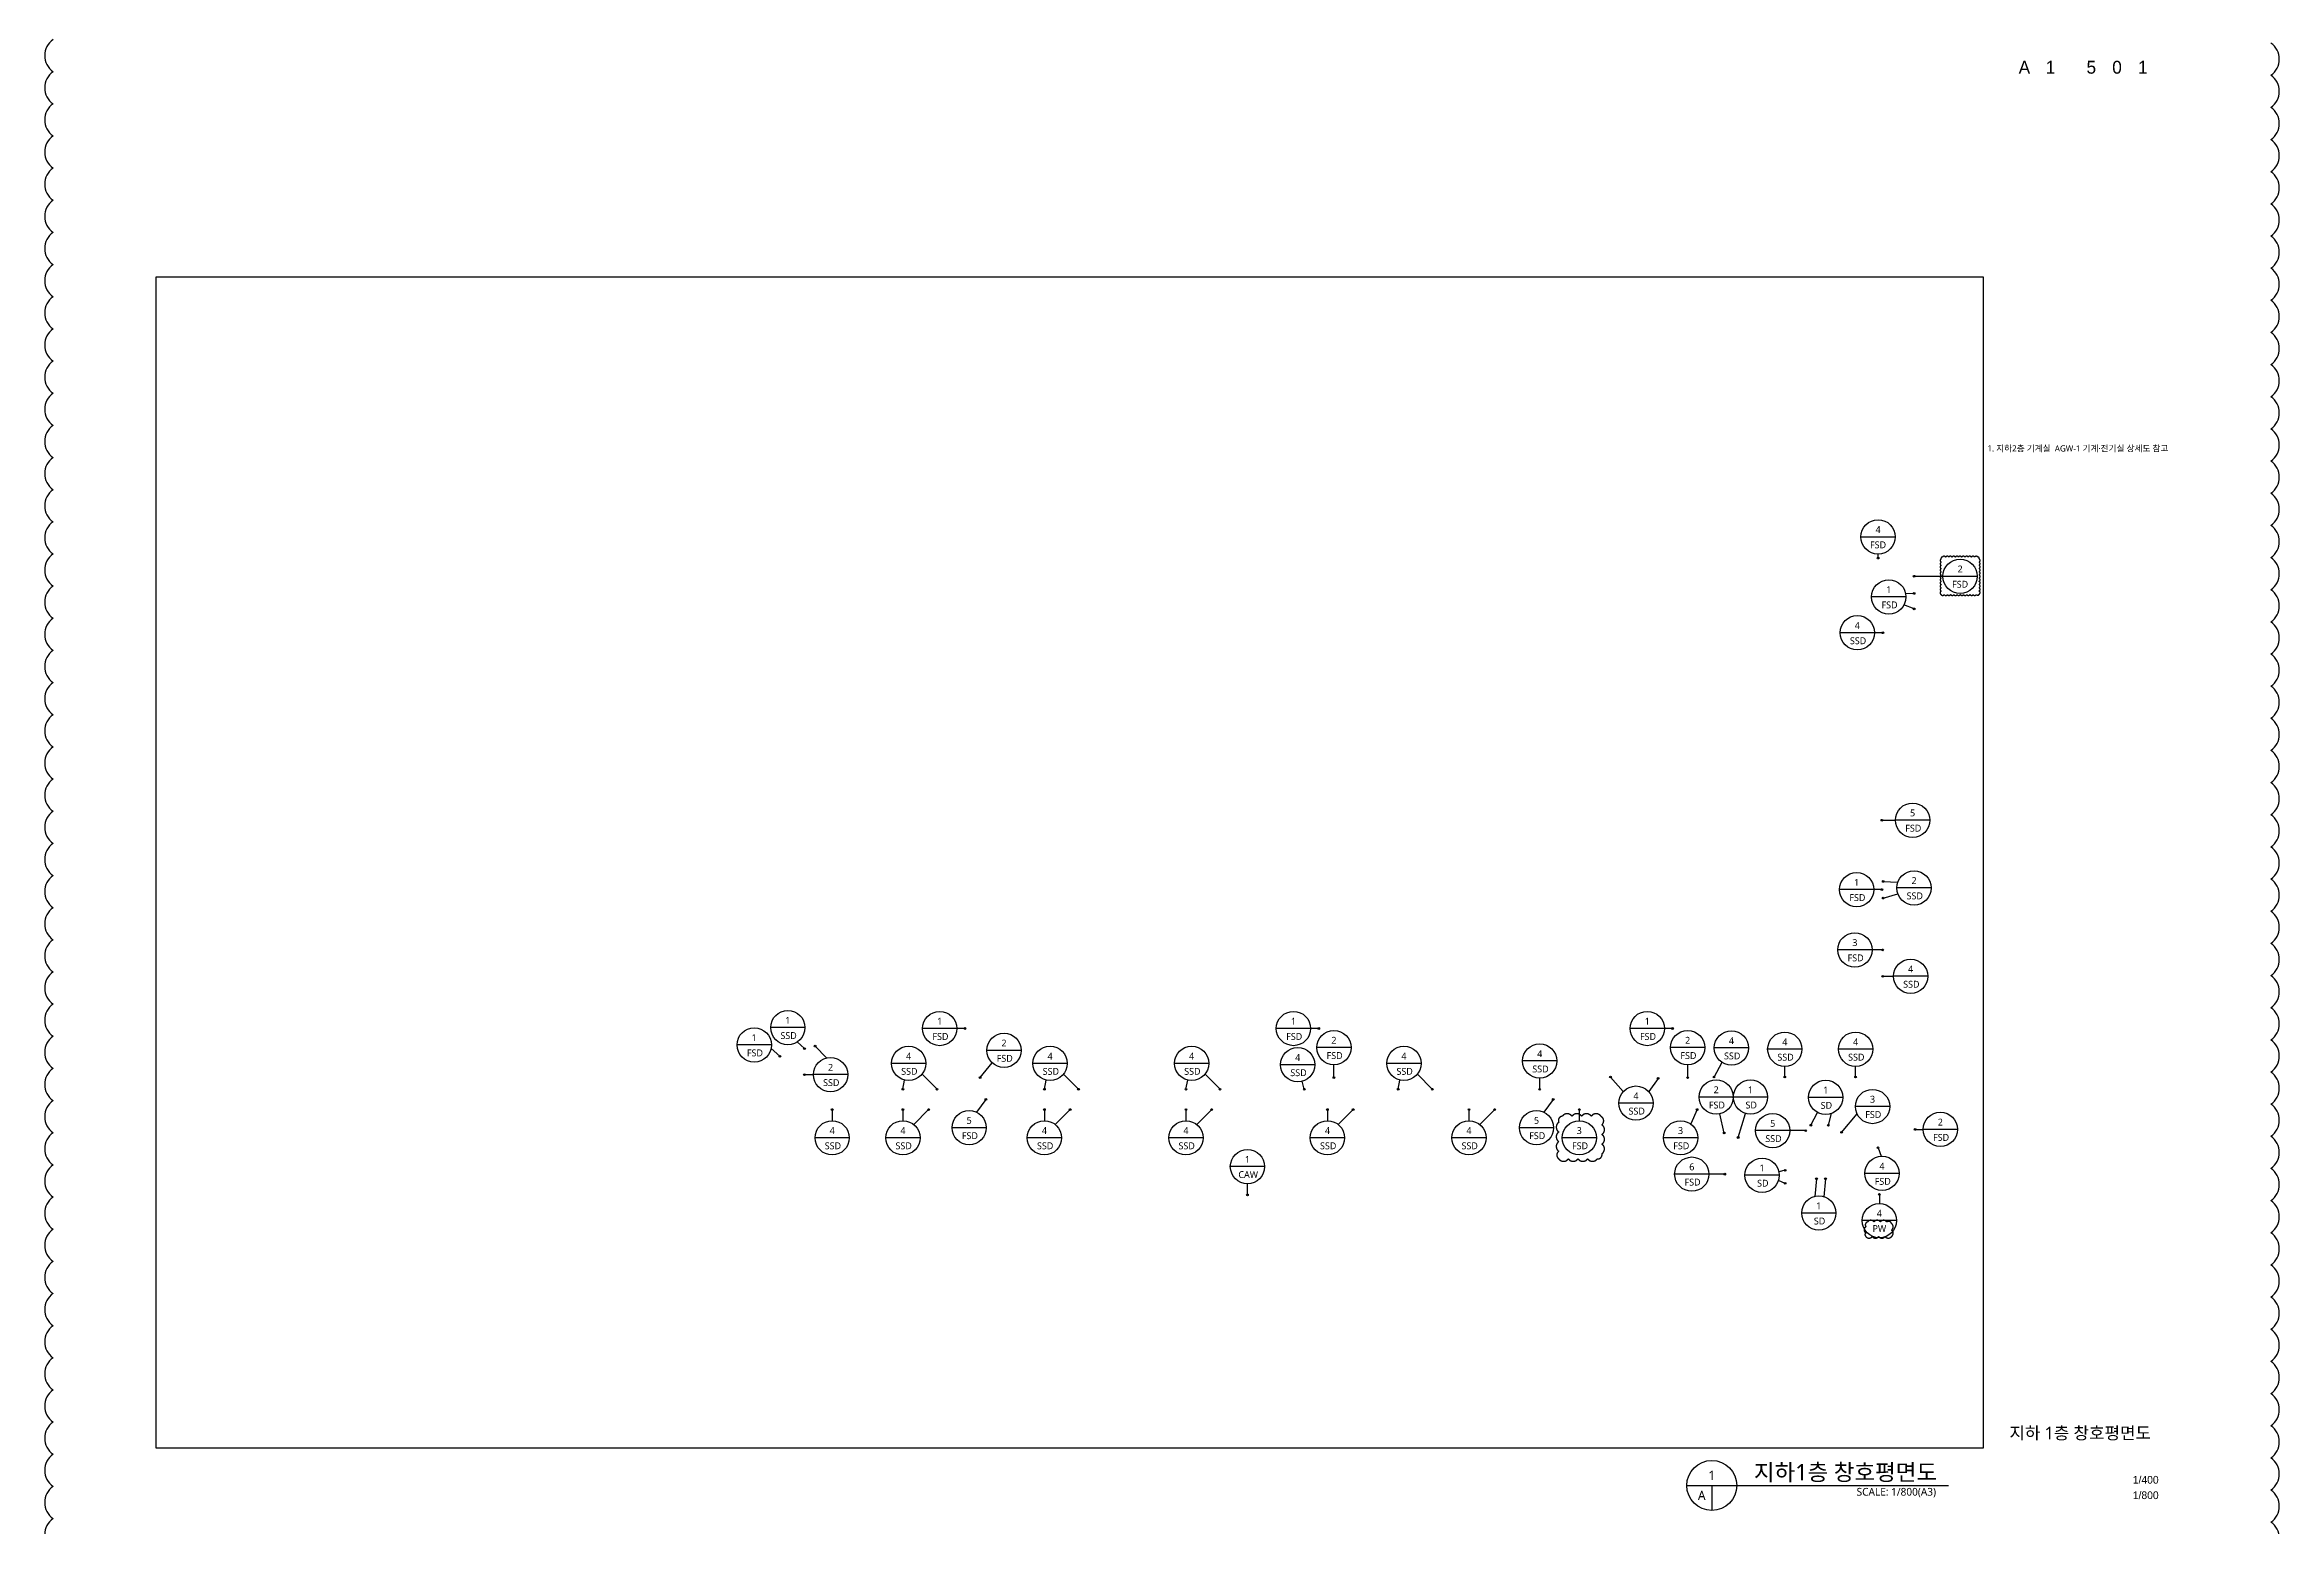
# Model space of a CAD drawing. Header units: millimetres. Extents: x -9539 to 338056, y 7443 to 2082110.
# Drawn here: x -9341 to 338056, y 1624781 to 1855181 of the extents above; entities that cross this region are included whole.
import ezdxf
from ezdxf.enums import TextEntityAlignment as Align

# ---------------------------------------------------------------- set-up
doc = ezdxf.new("R2010")
doc.units = ezdxf.units.MM
doc.header["$LTSCALE"] = 1000
doc.header["$MEASUREMENT"] = 0
doc.linetypes.add('ACAD_ISO03W100', pattern=[30, 12, -18])
doc.layers.get('0').update_dxf_attribs({"linetype": 'CONTINUOUS'})
doc.layers.get('Defpoints').update_dxf_attribs({"color": 171, "linetype": 'CONTINUOUS'})
for name, color, linetype in [('BOX', 6, 'CONTINUOUS'), ('LED', 7, 'CONTINUOUS'), ('SYM', 7, 'CONTINUOUS'), ('TEXT', 3, 'CONTINUOUS'), ('TEXT-TITLE', 6, 'CONTINUOUS'), ('TEXT-기입', 6, 'CONTINUOUS'), ('txt', 3, 'CONTINUOUS')]:
    doc.layers.add(name, color=color, linetype=linetype)
doc.layers.add('CHECK', color=30, linetype='CONTINUOUS', plot=False)
doc.layers.add('VE변경사항적용-20220616', color=10, linetype='CONTINUOUS', plot=False)
doc.styles.add('CGS', font='cgse', dxfattribs={"bigfont": 'cgs'})
doc.styles.add('나눔바른고딕', font='NanumBarunGothic.ttf')

msp = doc.modelspace()

# ---------------------------------------------------------------- hatches: boundary and pattern name
at = {"layer": 'LED'}
h = msp.add_hatch(color=256, dxfattribs=at)
h.dxf.hatch_style = 1
edge = h.paths.add_edge_path()
edge.add_arc((275682, 1775340), 133, 0, 360)
h = msp.add_hatch(color=256, dxfattribs=at)
h.dxf.hatch_style = 1
edge = h.paths.add_edge_path()
edge.add_arc((281276, 1772518), 133, 0, 360)
h = msp.add_hatch(color=256, dxfattribs=at)
h.dxf.hatch_style = 1
edge = h.paths.add_edge_path()
edge.add_arc((281276, 1769843), 133, 0, 360)
h = msp.add_hatch(color=256, dxfattribs=at)
h.dxf.hatch_style = 1
edge = h.paths.add_edge_path()
edge.add_arc((281280, 1767441), 133, 0, 360)
h = msp.add_hatch(color=256, dxfattribs=at)
h.dxf.hatch_style = 1
edge = h.paths.add_edge_path()
edge.add_arc((276426, 1763731), 133, 0, 360)
h = msp.add_hatch(color=256, dxfattribs=at)
h.dxf.hatch_style = 1
edge = h.paths.add_edge_path()
edge.add_arc((276275, 1734585), 133, 0, 360)
h = msp.add_hatch(color=256, dxfattribs=at)
h.dxf.hatch_style = 1
edge = h.paths.add_edge_path()
edge.add_arc((276276, 1723793), 133, 0, 360)
h = msp.add_hatch(color=256, dxfattribs=at)
h.dxf.hatch_style = 1
edge = h.paths.add_edge_path()
edge.add_arc((276475, 1725067), 133, 0, 360)
h = msp.add_hatch(color=256, dxfattribs=at)
h.dxf.hatch_style = 1
edge = h.paths.add_edge_path()
edge.add_arc((276475, 1722465), 133, 0, 360)
h = msp.add_hatch(color=256, dxfattribs=at)
h.dxf.hatch_style = 1
edge = h.paths.add_edge_path()
edge.add_arc((276400, 1714415), 133, 0, 360)
h = msp.add_hatch(color=256, dxfattribs=at)
h.dxf.hatch_style = 1
edge = h.paths.add_edge_path()
edge.add_arc((276400, 1710315), 133, 0, 360)
h = msp.add_hatch(color=256, dxfattribs=at)
h.dxf.hatch_style = 1
edge = h.paths.add_edge_path()
edge.add_arc((133726, 1702193), 133, 0, 360)
h = msp.add_hatch(color=256, dxfattribs=at)
h.dxf.hatch_style = 1
edge = h.paths.add_edge_path()
edge.add_arc((188726, 1702193), 133, 0, 360)
h = msp.add_hatch(color=256, dxfattribs=at)
h.dxf.hatch_style = 1
edge = h.paths.add_edge_path()
edge.add_arc((243726, 1702193), 133, 0, 360)
h = msp.add_hatch(color=256, dxfattribs=at)
h.dxf.hatch_style = 1
edge = h.paths.add_edge_path()
edge.add_arc((108778, 1699062), 133, 0, 360)
h = msp.add_hatch(color=256, dxfattribs=at)
h.dxf.hatch_style = 1
edge = h.paths.add_edge_path()
edge.add_arc((110433, 1699462), 133, 0, 360)
h = msp.add_hatch(color=256, dxfattribs=at)
h.dxf.hatch_style = 1
edge = h.paths.add_edge_path()
edge.add_arc((104953, 1697862), 133, 0, 360)
h = msp.add_hatch(color=256, dxfattribs=at)
h.dxf.hatch_style = 1
edge = h.paths.add_edge_path()
edge.add_arc((108783, 1695012), 133, 0, 360)
h = msp.add_hatch(color=256, dxfattribs=at)
h.dxf.hatch_style = 1
edge = h.paths.add_edge_path()
edge.add_arc((124079, 1692746), 133, 0, 360)
h = msp.add_hatch(color=256, dxfattribs=at)
h.dxf.hatch_style = 1
edge = h.paths.add_edge_path()
edge.add_arc((129379, 1692746), 133, 0, 360)
h = msp.add_hatch(color=256, dxfattribs=at)
h.dxf.hatch_style = 1
edge = h.paths.add_edge_path()
edge.add_arc((136078, 1694562), 133, 0, 360)
h = msp.add_hatch(color=256, dxfattribs=at)
h.dxf.hatch_style = 1
edge = h.paths.add_edge_path()
edge.add_arc((146079, 1692746), 133, 0, 360)
h = msp.add_hatch(color=256, dxfattribs=at)
h.dxf.hatch_style = 1
edge = h.paths.add_edge_path()
edge.add_arc((151379, 1692746), 133, 0, 360)
h = msp.add_hatch(color=256, dxfattribs=at)
h.dxf.hatch_style = 1
edge = h.paths.add_edge_path()
edge.add_arc((168079, 1692746), 133, 0, 360)
h = msp.add_hatch(color=256, dxfattribs=at)
h.dxf.hatch_style = 1
edge = h.paths.add_edge_path()
edge.add_arc((173379, 1692746), 133, 0, 360)
h = msp.add_hatch(color=256, dxfattribs=at)
h.dxf.hatch_style = 1
edge = h.paths.add_edge_path()
edge.add_arc((186479, 1692746), 133, 0, 360)
h = msp.add_hatch(color=256, dxfattribs=at)
h.dxf.hatch_style = 1
edge = h.paths.add_edge_path()
edge.add_arc((191078, 1694562), 133, 0, 360)
h = msp.add_hatch(color=256, dxfattribs=at)
h.dxf.hatch_style = 1
edge = h.paths.add_edge_path()
edge.add_arc((201079, 1692746), 133, 0, 360)
h = msp.add_hatch(color=256, dxfattribs=at)
h.dxf.hatch_style = 1
edge = h.paths.add_edge_path()
edge.add_arc((206379, 1692746), 133, 0, 360)
h = msp.add_hatch(color=256, dxfattribs=at)
h.dxf.hatch_style = 1
edge = h.paths.add_edge_path()
edge.add_arc((223079, 1692746), 133, 0, 360)
h = msp.add_hatch(color=256, dxfattribs=at)
h.dxf.hatch_style = 1
edge = h.paths.add_edge_path()
edge.add_arc((234079, 1694646), 133, 0, 360)
h = msp.add_hatch(color=256, dxfattribs=at)
h.dxf.hatch_style = 1
edge = h.paths.add_edge_path()
edge.add_arc((241481, 1694446), 133, 0, 360)
h = msp.add_hatch(color=256, dxfattribs=at)
h.dxf.hatch_style = 1
edge = h.paths.add_edge_path()
edge.add_arc((246078, 1694562), 133, 0, 360)
h = msp.add_hatch(color=256, dxfattribs=at)
h.dxf.hatch_style = 1
edge = h.paths.add_edge_path()
edge.add_arc((250179, 1694646), 133, 0, 360)
h = msp.add_hatch(color=256, dxfattribs=at)
h.dxf.hatch_style = 1
edge = h.paths.add_edge_path()
edge.add_arc((261179, 1694646), 133, 0, 360)
h = msp.add_hatch(color=256, dxfattribs=at)
h.dxf.hatch_style = 1
edge = h.paths.add_edge_path()
edge.add_arc((272179, 1694646), 133, 0, 360)
h = msp.add_hatch(color=256, dxfattribs=at)
h.dxf.hatch_style = 1
edge = h.paths.add_edge_path()
edge.add_arc((113079, 1689586), 133, 0, 360)
h = msp.add_hatch(color=256, dxfattribs=at)
h.dxf.hatch_style = 1
edge = h.paths.add_edge_path()
edge.add_arc((124079, 1689586), 133, 0, 360)
h = msp.add_hatch(color=256, dxfattribs=at)
h.dxf.hatch_style = 1
edge = h.paths.add_edge_path()
edge.add_arc((128079, 1689586), 133, 0, 360)
h = msp.add_hatch(color=256, dxfattribs=at)
h.dxf.hatch_style = 1
edge = h.paths.add_edge_path()
edge.add_arc((136979, 1691160), 133, 0, 360)
h = msp.add_hatch(color=256, dxfattribs=at)
h.dxf.hatch_style = 1
edge = h.paths.add_edge_path()
edge.add_arc((146079, 1689586), 133, 0, 360)
h = msp.add_hatch(color=256, dxfattribs=at)
h.dxf.hatch_style = 1
edge = h.paths.add_edge_path()
edge.add_arc((150079, 1689586), 133, 0, 360)
h = msp.add_hatch(color=256, dxfattribs=at)
h.dxf.hatch_style = 1
edge = h.paths.add_edge_path()
edge.add_arc((168079, 1689586), 133, 0, 360)
h = msp.add_hatch(color=256, dxfattribs=at)
h.dxf.hatch_style = 1
edge = h.paths.add_edge_path()
edge.add_arc((172079, 1689586), 133, 0, 360)
h = msp.add_hatch(color=256, dxfattribs=at)
h.dxf.hatch_style = 1
edge = h.paths.add_edge_path()
edge.add_arc((190079, 1689586), 133, 0, 360)
h = msp.add_hatch(color=256, dxfattribs=at)
h.dxf.hatch_style = 1
edge = h.paths.add_edge_path()
edge.add_arc((194079, 1689586), 133, 0, 360)
h = msp.add_hatch(color=256, dxfattribs=at)
h.dxf.hatch_style = 1
edge = h.paths.add_edge_path()
edge.add_arc((212079, 1689586), 133, 0, 360)
h = msp.add_hatch(color=256, dxfattribs=at)
h.dxf.hatch_style = 1
edge = h.paths.add_edge_path()
edge.add_arc((216079, 1689586), 133, 0, 360)
h = msp.add_hatch(color=256, dxfattribs=at)
h.dxf.hatch_style = 1
edge = h.paths.add_edge_path()
edge.add_arc((225179, 1691162), 133, 0, 360)
h = msp.add_hatch(color=256, dxfattribs=at)
h.dxf.hatch_style = 1
edge = h.paths.add_edge_path()
edge.add_arc((229229, 1689586), 133, 0, 360)
h = msp.add_hatch(color=256, dxfattribs=at)
h.dxf.hatch_style = 1
edge = h.paths.add_edge_path()
edge.add_arc((247549, 1689586), 133, 0, 360)
h = msp.add_hatch(color=256, dxfattribs=at)
h.dxf.hatch_style = 1
edge = h.paths.add_edge_path()
edge.add_arc((251751, 1685946), 133, 0, 360)
h = msp.add_hatch(color=256, dxfattribs=at)
h.dxf.hatch_style = 1
edge = h.paths.add_edge_path()
edge.add_arc((253932, 1685246), 133, 0, 360)
h = msp.add_hatch(color=256, dxfattribs=at)
h.dxf.hatch_style = 1
edge = h.paths.add_edge_path()
edge.add_arc((264429, 1686306), 133, 0, 360)
h = msp.add_hatch(color=256, dxfattribs=at)
h.dxf.hatch_style = 1
edge = h.paths.add_edge_path()
edge.add_arc((265231, 1687146), 133, 0, 360)
h = msp.add_hatch(color=256, dxfattribs=at)
h.dxf.hatch_style = 1
edge = h.paths.add_edge_path()
edge.add_arc((267956, 1687146), 133, 0, 360)
h = msp.add_hatch(color=256, dxfattribs=at)
h.dxf.hatch_style = 1
edge = h.paths.add_edge_path()
edge.add_arc((270006, 1686046), 133, 0, 360)
h = msp.add_hatch(color=256, dxfattribs=at)
h.dxf.hatch_style = 1
edge = h.paths.add_edge_path()
edge.add_arc((281434, 1686496), 133, 0, 360)
h = msp.add_hatch(color=256, dxfattribs=at)
h.dxf.hatch_style = 1
edge = h.paths.add_edge_path()
edge.add_arc((275677, 1683650), 133, 0, 360)
h = msp.add_hatch(color=256, dxfattribs=at)
h.dxf.hatch_style = 1
edge = h.paths.add_edge_path()
edge.add_arc((251849, 1679540), 133, 0, 360)
h = msp.add_hatch(color=256, dxfattribs=at)
h.dxf.hatch_style = 1
edge = h.paths.add_edge_path()
edge.add_arc((261229, 1680136), 133, 0, 360)
h = msp.add_hatch(color=256, dxfattribs=at)
h.dxf.hatch_style = 1
edge = h.paths.add_edge_path()
edge.add_arc((261229, 1678120), 133, 0, 360)
h = msp.add_hatch(color=256, dxfattribs=at)
h.dxf.hatch_style = 1
edge = h.paths.add_edge_path()
edge.add_arc((266105, 1678820), 133, 0, 360)
h = msp.add_hatch(color=256, dxfattribs=at)
h.dxf.hatch_style = 1
edge = h.paths.add_edge_path()
edge.add_arc((267505, 1678820), 133, 0, 360)
h = msp.add_hatch(color=256, dxfattribs=at)
h.dxf.hatch_style = 1
edge = h.paths.add_edge_path()
edge.add_arc((177645, 1676321), 133, 0, 360)
h = msp.add_hatch(color=256, dxfattribs=at)
h.dxf.hatch_style = 1
edge = h.paths.add_edge_path()
edge.add_arc((275877, 1676395), 133, 0, 360)

# ---------------------------------------------------------------- linework, layer by layer
at = {"ltscale": 10000}
msp.add_line((276280, 1734584), (278375, 1734584), dxfattribs=at)
at = {"layer": 'BOX'}
for p, q in [((273013, 1778644), (278347, 1778644)), ((285769, 1772516), (291102, 1772516)), ((280013, 1769306), (274679, 1769306)), ((275121, 1763729), (269788, 1763729)), ((283709, 1734584), (278375, 1734584)), ((275013, 1723791), (269679, 1723791)), ((283937, 1724058), (278604, 1724058)), ((274739, 1714416), (269405, 1714416)), ((283405, 1710316), (278071, 1710316)), ((108855, 1702336), (103522, 1702336)), ((103629, 1699640), (98295, 1699640)), ((132463, 1702191), (127129, 1702191)), ((142463, 1698797), (137129, 1698797)), ((187463, 1702191), (182129, 1702191)), ((193747, 1699226), (188413, 1699226)), ((242463, 1702191), (237129, 1702191)), ((248747, 1699226), (243413, 1699226)), ((255554, 1699169), (250220, 1699169)), ((263847, 1698974), (258513, 1698974)), ((274847, 1698974), (269513, 1698974)), ((127630, 1696769), (122297, 1696769)), ((149630, 1696769), (144297, 1696769)), ((171630, 1696769), (166297, 1696769)), ((188131, 1696562), (182798, 1696562)), ((204630, 1696769), (199297, 1696769)), ((225747, 1697141), (220413, 1697141)), ((115493, 1695016), (110160, 1695016)), ((240713, 1690587), (235379, 1690587)), ((253176, 1691533), (247843, 1691533)), ((258510, 1691533), (253176, 1691533)), ((270199, 1691484), (264866, 1691484)), ((277485, 1690060), (272152, 1690060)), ((115747, 1685191), (110413, 1685191)), ((126747, 1685191), (121413, 1685191)), ((137044, 1686765), (131711, 1686765)), ((148747, 1685191), (143413, 1685191)), ((170747, 1685191), (165413, 1685191)), ((192747, 1685191), (187413, 1685191)), ((214747, 1685191), (209413, 1685191)), ((225244, 1686767), (219911, 1686767)), ((231897, 1685191), (226563, 1685191)), ((247639, 1685191), (242306, 1685191)), ((261969, 1686311), (256636, 1686311)), ((288031, 1686499), (282697, 1686499)), ((180313, 1680716), (174979, 1680716)), ((249389, 1679545), (244056, 1679545)), ((260313, 1679375), (254980, 1679375)), ((278958, 1679662), (273625, 1679662)), ((269136, 1673495), (263803, 1673495)), ((278547, 1672323), (273213, 1672323))]:
    msp.add_line(p, q, dxfattribs=at)
for centre in [(275680, 1778644), (277346, 1769306), (288436, 1772516), (272455, 1763729), (281042, 1734584), (281270, 1724058), (272346, 1723791), (272072, 1714416), (280738, 1710316), (100962, 1699640), (106188, 1702336), (129796, 1702191), (184796, 1702191), (239796, 1702191), (124964, 1696769), (139796, 1698797), (146964, 1696769), (168964, 1696769), (185464, 1696562), (191080, 1699226), (201964, 1696769), (223080, 1697141), (246080, 1699226), (252887, 1699169), (261180, 1698974), (272180, 1698974), (112827, 1695016), (238046, 1690587), (250510, 1691533), (255843, 1691533), (267532, 1691484), (274818, 1690060), (134378, 1686765), (222578, 1686767), (259302, 1686311), (285364, 1686499), (113080, 1685191), (124080, 1685191), (146080, 1685191), (168080, 1685191), (190080, 1685191), (212080, 1685191), (229230, 1685191), (244973, 1685191), (177646, 1680716), (246722, 1679545), (257646, 1679375), (276292, 1679662), (266469, 1673495), (275880, 1672323)]:
    msp.add_circle(centre, 2667, dxfattribs=at)
at = {"layer": 'CHECK'}
for points in [[(-8039, 1855983, 0.5205671), (-8039, 1850983, 0.5205671), (-8039, 1845983, 0.5205671), (-8039, 1840983, 0.5205671), (-8039, 1835983, 0.5205671), (-8039, 1830983, 0.5205671), (-8039, 1825983, 0.5205671), (-8039, 1820983, 0.5205671), (-8039, 1815983, 0.5205671), (-8039, 1810983, 0.5205671), (-8039, 1805983, 0.5205671), (-8039, 1800983, 0.5205671), (-8039, 1795983, 0.5205671), (-8039, 1790983, 0.5205671), (-8039, 1785983, 0.5205671), (-8039, 1780983, 0.5205671), (-8039, 1775983, 0.5205671), (-8039, 1770983, 0.5205671), (-8039, 1765983, 0.5205671), (-8039, 1760983, 0.5205671), (-8039, 1755983, 0.5205671), (-8039, 1750983, 0.5205671), (-8039, 1745983, 0.5205671), (-8039, 1740983, 0.5205671), (-8039, 1735983, 0.5205671), (-8039, 1730983, 0.5205671), (-8039, 1725983, 0.5205671), (-8039, 1720983, 0.5205671), (-8039, 1715983, 0.5205671), (-8039, 1710983, 0.5205671), (-8039, 1705983, 0.5205671), (-8039, 1700983, 0.5205671), (-8039, 1695983, 0.5205671), (-8039, 1690983, 0.5205671), (-8039, 1685983, 0.5205671), (-8039, 1680983, 0.5205671), (-8039, 1675983, 0.5205671), (-8039, 1670983, 0.5205671), (-8039, 1665983, 0.5205671), (-8039, 1660983, 0.5205671), (-8039, 1655983, 0.5205671), (-8039, 1650983, 0.5205671), (-8039, 1645983, 0.5205671), (-8039, 1640983, 0.5205671), (-8039, 1635983, 0.5205671), (-8039, 1630983, 0.5205671), (-8039, 1625983, 0.5205671), (-8039, 1620983, 0.5205671)], [(336755, 1620427, 0.5205671), (336755, 1625427, 0.5205671), (336755, 1630427, 0.5205671), (336755, 1635427, 0.5205671), (336755, 1640427, 0.5205671), (336755, 1645427, 0.5205671), (336755, 1650427, 0.5205671), (336755, 1655427, 0.5205671), (336755, 1660427, 0.5205671), (336755, 1665427, 0.5205671), (336755, 1670427, 0.5205671), (336755, 1675427, 0.5205671), (336755, 1680427, 0.5205671), (336755, 1685427, 0.5205671), (336755, 1690427, 0.5205671), (336755, 1695427, 0.5205671), (336755, 1700427, 0.5205671), (336755, 1705427, 0.5205671), (336755, 1710427, 0.5205671), (336755, 1715427, 0.5205671), (336755, 1720427, 0.5205671), (336755, 1725427, 0.5205671), (336755, 1730427, 0.5205671), (336755, 1735427, 0.5205671), (336755, 1740427, 0.5205671), (336755, 1745427, 0.5205671), (336755, 1750427, 0.5205671), (336755, 1755427, 0.5205671), (336755, 1760427, 0.5205671), (336755, 1765427, 0.5205671), (336755, 1770427, 0.5205671), (336755, 1775427, 0.5205671), (336755, 1780427, 0.5205671), (336755, 1785427, 0.5205671), (336755, 1790427, 0.5205671), (336755, 1795427, 0.5205671), (336755, 1800427, 0.5205671), (336755, 1805427, 0.5205671), (336755, 1810427, 0.5205671), (336755, 1815427, 0.5205671), (336755, 1820427, 0.5205671), (336755, 1825427, 0.5205671), (336755, 1830427, 0.5205671), (336755, 1835427, 0.5205671), (336755, 1840427, 0.5205671), (336755, 1845427, 0.5205671), (336755, 1850427, 0.5205671), (336755, 1855427, 0.5205671)]]:
    msp.add_lwpolyline(points, format="xyb", dxfattribs=at)
at = {"layer": 'Defpoints', "ltscale": 10000}
msp.add_lwpolyline([(8000, 1819071), (292000, 1819071), (292000, 1636929), (8000, 1636929)], close=True, dxfattribs=at)
at = {"layer": 'LED'}
for points in [[(275680, 1775336), (275680, 1775977)], [(281280, 1772516), (285769, 1772516)], [(281280, 1769841), (279974, 1769760)], [(281284, 1767439), (279704, 1768060)], [(276430, 1763729), (275121, 1763729)], [(276280, 1723791), (275013, 1723791)], [(276480, 1725066), (278755, 1724942)], [(276480, 1722466), (278765, 1723144)], [(276405, 1714416), (274739, 1714416)], [(276405, 1710316), (278071, 1710316)], [(104955, 1697866), (103575, 1699109)], [(108780, 1699066), (107636, 1700097)], [(110430, 1699466), (112221, 1697613)], [(133730, 1702191), (132463, 1702191)], [(188730, 1702191), (187463, 1702191)], [(243730, 1702191), (242463, 1702191)], [(136080, 1694566), (137962, 1696861)], [(191080, 1694566), (191080, 1696559)], [(246080, 1694566), (246080, 1696559)], [(250180, 1694641), (251432, 1696934)], [(261180, 1694641), (261180, 1696307)], [(272180, 1694641), (272180, 1696307)], [(108780, 1695016), (110160, 1695016)], [(124080, 1692741), (124348, 1694175)], [(129380, 1692741), (127064, 1695073)], [(146080, 1692741), (146348, 1694175)], [(151380, 1692741), (149064, 1695073)], [(168080, 1692741), (168348, 1694175)], [(173380, 1692741), (171064, 1695073)], [(186480, 1692741), (186164, 1693989)], [(201080, 1692741), (201348, 1694175)], [(206380, 1692741), (204064, 1695073)], [(223080, 1692741), (223080, 1694474)], [(234080, 1694641), (236066, 1692373)], [(241480, 1694441), (240026, 1692373)], [(113080, 1689591), (113080, 1687858)], [(124080, 1689591), (124080, 1687858)], [(128080, 1689591), (125764, 1687259)], [(136980, 1691165), (135519, 1689175)], [(146080, 1689591), (146080, 1687858)], [(150080, 1689591), (147764, 1687259)], [(168080, 1689591), (168080, 1687858)], [(172080, 1689591), (169764, 1687259)], [(190080, 1689591), (190080, 1687858)], [(194080, 1689591), (191764, 1687259)], [(212080, 1689591), (212080, 1687858)], [(216080, 1689591), (213764, 1687259)], [(225180, 1691167), (223719, 1689177)], [(229230, 1689591), (229230, 1687858)], [(247550, 1689591), (246545, 1687344)], [(251750, 1685941), (251087, 1688929)], [(253931, 1685241), (255068, 1688981)], [(265230, 1687141), (266284, 1689128)], [(267955, 1687141), (268416, 1688968)], [(270005, 1686041), (272409, 1688917)], [(264430, 1686311), (261969, 1686311)], [(281430, 1686499), (282697, 1686499)], [(275680, 1683646), (276146, 1682325)], [(177646, 1676316), (177646, 1678049)], [(251850, 1679545), (249389, 1679545)], [(261230, 1678116), (260183, 1678554)], [(261230, 1680141), (260263, 1679890)], [(266104, 1678816), (265861, 1676091)], [(267504, 1678816), (267257, 1676042)], [(275880, 1676391), (275880, 1674990)]]:
    msp.add_lwpolyline(points, dxfattribs=at)
for centre in [(275682, 1775340), (281276, 1772518), (281276, 1769843), (281280, 1767441), (276426, 1763731), (276275, 1734585), (276276, 1723793), (276475, 1725067), (276475, 1722465), (276400, 1714415), (276400, 1710315), (133726, 1702193), (188726, 1702193), (243726, 1702193), (108778, 1699062), (110433, 1699462), (104953, 1697862), (108783, 1695012), (124079, 1692746), (129379, 1692746), (136078, 1694562), (146079, 1692746), (151379, 1692746), (168079, 1692746), (173379, 1692746), (186479, 1692746), (191078, 1694562), (201079, 1692746), (206379, 1692746), (223079, 1692746), (234079, 1694646), (241481, 1694446), (246078, 1694562), (250179, 1694646), (261179, 1694646), (272179, 1694646), (113079, 1689586), (124079, 1689586), (128079, 1689586), (136979, 1691160), (146079, 1689586), (150079, 1689586), (168079, 1689586), (172079, 1689586), (190079, 1689586), (194079, 1689586), (212079, 1689586), (216079, 1689586), (225179, 1691162), (229229, 1689586), (247549, 1689586), (251751, 1685946), (253932, 1685246), (264429, 1686306), (265231, 1687146), (267956, 1687146), (270006, 1686046), (281434, 1686496), (275677, 1683650), (251849, 1679540), (261229, 1680136), (261229, 1678120), (266105, 1678820), (267505, 1678820), (177645, 1676321), (275877, 1676395)]:
    msp.add_circle(centre, 133, dxfattribs=at)
at = {"layer": 'SYM'}
for p, q in [((245940, 1631140), (286627, 1631140)), ((249819, 1631140), (249819, 1627261))]:
    msp.add_line(p, q, dxfattribs=at)
msp.add_circle((249819, 1631140), 3879, dxfattribs=at)
at = {"layer": 'VE변경사항적용-20220616', "linetype": 'ACAD_ISO03W100'}
for points in [[(285467, 1769671, 0.5205671), (285967, 1769671, 0.5205671), (286467, 1769671, 0.5205671), (286967, 1769671, 0.5205671), (287467, 1769671, 0.5205671), (287967, 1769671, 0.5205671), (288467, 1769671, 0.5205671), (288967, 1769671, 0.5205671), (289467, 1769671, 0.5205671), (289967, 1769671, 0.5205671), (290467, 1769671, 0.5205671), (290967, 1769671, 0.5205671), (291412, 1769727, 0.5205671), (291412, 1770227, 0.5205671), (291412, 1770727, 0.5205671), (291412, 1771227, 0.5205671), (291412, 1771727, 0.5205671), (291412, 1772227, 0.5205671), (291412, 1772727, 0.5205671), (291412, 1773227, 0.5205671), (291412, 1773727, 0.5205671), (291412, 1774227, 0.5205671), (291412, 1774727, 0.5205671), (291412, 1775227, 0.5205671), (291181, 1775496, 0.5205671), (290681, 1775496, 0.5205671), (290181, 1775496, 0.5205671), (289681, 1775496, 0.5205671), (289181, 1775496, 0.5205671), (288681, 1775496, 0.5205671), (288181, 1775496, 0.5205671), (287681, 1775496, 0.5205671), (287181, 1775496, 0.5205671), (286681, 1775496, 0.5205671), (286181, 1775496, 0.5205671), (285681, 1775496, 0.5205671), (285467, 1775211, 0.5205671), (285467, 1774711, 0.5205671), (285467, 1774211, 0.5205671), (285467, 1773711, 0.5205671), (285467, 1773211, 0.5205671), (285467, 1772711, 0.5205671), (285467, 1772211, 0.5205671), (285467, 1771711, 0.5205671), (285467, 1771211, 0.5205671), (285467, 1770711, 0.5205671), (285467, 1770211, 0.5205671)], [(226034, 1681935, 0.5205671), (227534, 1681935, 0.5205671), (229034, 1681935, 0.5205671), (230534, 1681935, 0.5205671), (232034, 1681935, 0.5205671), (232757, 1682712, 0.5205671), (232757, 1684212, 0.5205671), (232757, 1685712, 0.5205671), (232757, 1687212, 0.5205671), (232589, 1688544, 0.5205671), (231089, 1688544, 0.5205671), (229589, 1688544, 0.5205671), (228089, 1688544, 0.5205671), (226589, 1688544, 0.5205671), (226034, 1687600, 0.5205671), (226034, 1686100, 0.5205671), (226034, 1684600, 0.5205671), (226034, 1683100, 0.5205671)], [(273772, 1669858, 0.5205671), (274772, 1669858, 0.5205671), (275772, 1669858, 0.5205671), (276772, 1669858, 0.5205671), (277772, 1669858, 0.5205671), (277780, 1670849, 0.5205671), (277780, 1671849, 0.5205671), (277040, 1672109, 0.5205671), (276040, 1672109, 0.5205671), (275040, 1672109, 0.5205671), (274040, 1672109, 0.5205671), (273772, 1671377, 0.5205671), (273772, 1670377, 0.5205671)]]:
    msp.add_lwpolyline(points, format="xyb", close=True, dxfattribs=at)

# ---------------------------------------------------------------- texts
at = {"layer": 'TEXT', "style": '나눔바른고딕'}
msp.add_text('1. 지하2층 기계실  AGW-1 기계·전기실 상세도 참고', height=960, dxfattribs=at).set_placement((292667, 1792400), align=Align.MIDDLE_LEFT)
for s, p in [('1', (249819, 1632691)), ('A', (248267, 1629588))]:
    msp.add_text(s, height=1440, dxfattribs=at).set_placement(p, align=Align.MIDDLE)
msp.add_text('지하1층 창호평면도', height=2560, dxfattribs=at).set_placement((256379, 1631915))
msp.add_text('SCALE: 1/800(A3)', height=1200, dxfattribs=at).set_placement((284693, 1630752), align=Align.TOP_RIGHT)
at = {"layer": 'TEXT-TITLE', "style": '나눔바른고딕'}
msp.add_text('지하 1층 창호평면도', height=1920, dxfattribs=at).set_placement((307107, 1638333), align=Align.CENTER)
at = {"layer": 'TEXT-기입', "style": 'CGS'}
for s, p in [('A', (298431, 1851672)), ('1', (302481, 1851672)), ('5', (308831, 1851672)), ('0', (312831, 1851672)), ('1', (316831, 1851672))]:
    msp.add_text(s, height=2000, dxfattribs=at).set_placement(p, align=Align.MIDDLE_CENTER)
for s, p in [('1/400', (315281, 1631057)), ('1/800', (315281, 1628657))]:
    msp.add_text(s, height=1200, dxfattribs=at).set_placement(p, align=Align.BOTTOM_LEFT)
at = {"layer": 'txt', "style": '나눔바른고딕'}
for s, height, p in [('4', 1067, (275680, 1779777)), ('FSD', 1066.7, (275680, 1777403)), ('FSD', 1066.7, (288436, 1771275)), ('2', 1067, (288436, 1773649)), ('FSD', 1066.7, (277463, 1768065)), ('1', 1067, (277346, 1770439)), ('4', 1067, (272455, 1764862)), ('SSD', 1066.7, (272571, 1762488)), ('FSD', 1066.7, (281158, 1733343)), ('5', 1067, (281042, 1735717)), ('FSD', 1066.7, (272463, 1722550)), ('1', 1067, (272346, 1724924)), ('SSD', 1066.7, (281387, 1722817)), ('2', 1067, (281270, 1725191)), ('FSD', 1066.7, (272189, 1713175)), ('3', 1067, (272072, 1715549)), ('SSD', 1066.7, (280854, 1709075)), ('4', 1067, (280738, 1711449)), ('1', 1067, (106188, 1703470)), ('1', 1067, (129796, 1703324)), ('1', 1067, (184796, 1703324)), ('1', 1067, (239796, 1703324)), ('FSD', 1066.7, (101078, 1698399)), ('1', 1067, (100962, 1700773)), ('SSD', 1066.7, (106305, 1701096)), ('FSD', 1066.7, (129913, 1700950)), ('2', 1067, (139796, 1699930)), ('FSD', 1066.7, (184913, 1700950)), ('2', 1067, (191080, 1700359)), ('4', 1067, (223080, 1698274)), ('FSD', 1066.7, (239913, 1700950)), ('2', 1067, (246080, 1700359)), ('4', 1067, (252887, 1700302)), ('4', 1067, (261180, 1700107)), ('4', 1067, (272180, 1700107)), ('2', 1067, (112827, 1696149)), ('SSD', 1066.7, (125080, 1695528)), ('4', 1067, (124964, 1697903)), ('FSD', 1066.7, (139912, 1697556)), ('SSD', 1066.7, (147080, 1695528)), ('4', 1067, (146964, 1697903)), ('SSD', 1066.7, (169080, 1695528)), ('4', 1067, (168964, 1697903)), ('SSD', 1066.7, (185581, 1695321)), ('4', 1067, (185464, 1697696)), ('FSD', 1066.7, (191196, 1697985)), ('SSD', 1066.7, (202080, 1695528)), ('4', 1067, (201964, 1697903)), ('SSD', 1066.7, (223196, 1695900)), ('FSD', 1066.7, (246196, 1697985)), ('SSD', 1066.7, (253003, 1697928)), ('SSD', 1066.7, (261296, 1697733)), ('SSD', 1066.7, (272296, 1697733)), ('SSD', 1066.7, (112943, 1693775)), ('4', 1067, (238046, 1691720)), ('2', 1067, (250510, 1692666)), ('1', 1067, (255843, 1692666)), ('1', 1067, (267532, 1692618)), ('5', 1067, (134378, 1687898)), ('5', 1067, (222578, 1687900)), ('SSD', 1066.7, (238163, 1689346)), ('FSD', 1066.7, (250626, 1690292)), ('SD', 1066.7, (255960, 1690292)), ('SD', 1066.7, (267649, 1690243)), ('FSD', 1066.7, (274935, 1688819)), ('3', 1067, (274818, 1691193)), ('4', 1067, (113080, 1686324)), ('4', 1067, (124080, 1686324)), ('FSD', 1066.7, (134494, 1685524)), ('4', 1067, (146080, 1686324)), ('4', 1067, (168080, 1686324)), ('4', 1067, (190080, 1686324)), ('4', 1067, (212080, 1686324)), ('FSD', 1066.7, (222694, 1685526)), ('3', 1067, (229230, 1686324)), ('3', 1067, (244973, 1686324)), ('SSD', 1066.7, (259419, 1685070)), ('5', 1067, (259302, 1687444)), ('FSD', 1066.7, (285480, 1685258)), ('2', 1067, (285364, 1687632)), ('SSD', 1066.7, (113196, 1683950)), ('SSD', 1066.7, (124196, 1683950)), ('SSD', 1066.7, (146196, 1683950)), ('SSD', 1066.7, (168196, 1683950)), ('1', 1067, (177646, 1681849)), ('SSD', 1066.7, (190196, 1683950)), ('SSD', 1066.7, (212196, 1683950)), ('FSD', 1066.7, (229346, 1683950)), ('FSD', 1066.7, (245089, 1683950)), ('CAW', 1066.7, (177762, 1679475)), ('FSD', 1066.7, (246839, 1678304)), ('6', 1067, (246722, 1680678)), ('SD', 1066.7, (257763, 1678134)), ('1', 1067, (257646, 1680508)), ('FSD', 1066.7, (276408, 1678421)), ('4', 1067, (276292, 1680795)), ('1', 1067, (266469, 1674628)), ('SD', 1066.7, (266586, 1672254)), ('PW', 1066.7, (275880, 1671083)), ('4', 1067, (275880, 1673457))]:
    msp.add_text(s, height=height, dxfattribs=at).set_placement(p, align=Align.MIDDLE_CENTER)

doc.saveas('drawing.dxf')
